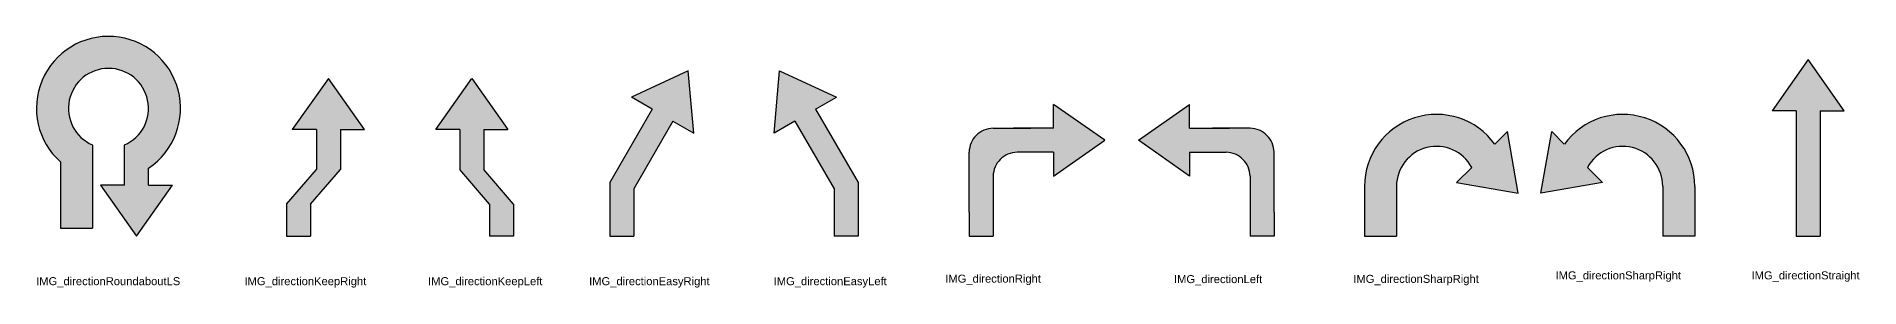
# Model space of a CAD drawing. Header units: millimetres. Extents: x 23 to 1007, y 18 to 88.
# Drawn here: x 274.1 to 501.9, y 17.6 to 49 of the extents above; entities that cross this region are included whole.
import ezdxf

# ---------------------------------------------------------------- set-up
doc = ezdxf.new("R2010")
doc.units = ezdxf.units.MM
doc.header["$LTSCALE"] = 25.4
doc.linetypes.add('CENTER2', pattern=[28.575, 19.05, -3.175, 3.175, -3.175])
doc.layers.add('netdut', color=7, linetype='CENTER2')
doc.styles.get("Standard").update_dxf_attribs({"font": 'arial.ttf'})

msp = doc.modelspace()

# ---------------------------------------------------------------- hatches: boundary and pattern name
at = {"layer": 'netdut', "true_color": 0x000000}
h = msp.add_hatch(color=18, dxfattribs=at)
h.dxf.hatch_style = 1
h.paths.add_polyline_path([(277.13, 33.33), (277.13, 25.04), (281.13, 25.04), (281.13, 35.45, -4.791288), (285.13, 35.45), (285.13, 30.45), (282.13, 30.45), (286.63, 24.06), (291.13, 30.45), (288.13, 30.45), (288.13, 32.55, 2.922454)])
h = msp.add_hatch(color=18, dxfattribs=at)
h.dxf.hatch_style = 1
h.paths.add_polyline_path([(497.01, 39.73), (500.01, 39.73), (495.51, 46.13), (491.01, 39.73), (494.01, 39.73), (494.01, 24.06), (497.01, 24.06)])
h = msp.add_hatch(color=18, dxfattribs=at)
h.dxf.hatch_style = 1
h.paths.add_polyline_path([(312.1, 37.39), (315.1, 37.39), (310.6, 43.79), (306.1, 37.39), (309.1, 37.39), (309.1, 32.39), (305.39, 28.06), (305.39, 24.06), (308.39, 24.06), (308.39, 28.06), (312.1, 32.39)])
h = msp.add_hatch(color=18, dxfattribs=at)
h.dxf.hatch_style = 1
h.paths.add_polyline_path([(330.04, 37.39), (333.04, 37.39), (328.54, 43.79), (324.04, 37.39), (327.04, 37.39), (327.04, 32.39), (330.75, 28.06), (330.75, 24.06), (333.75, 24.06), (333.75, 28.06), (330.04, 32.39)])
h = msp.add_hatch(color=18, dxfattribs=at)
h.dxf.hatch_style = 1
h.paths.add_polyline_path([(353.66, 38.44), (356.25, 36.94), (355.56, 44.73), (348.46, 41.44), (351.06, 39.94), (345.76, 30.76), (345.76, 24.06), (348.76, 24.06), (348.76, 29.96)])
h = msp.add_hatch(color=18, dxfattribs=at)
h.dxf.hatch_style = 1
h.paths.add_polyline_path([(373.78, 29.96), (373.78, 24.06), (376.78, 24.06), (376.78, 30.76), (371.48, 39.94), (374.08, 41.44), (366.98, 44.73), (366.29, 36.94), (368.88, 38.44)])
h = msp.add_hatch(color=18, dxfattribs=at)
h.dxf.hatch_style = 1
h.paths.add_polyline_path([(396.22, 37.54), (393.67, 37.54, 0.414214), (390.67, 34.54), (390.67, 27.04), (390.67, 24.06), (393.67, 24.06), (393.67, 31.54, -0.414214), (396.67, 34.54), (401.22, 34.54), (401.22, 31.54), (407.61, 36.04), (401.22, 40.54), (401.22, 37.54)])
h = msp.add_hatch(color=18, dxfattribs=at)
h.dxf.hatch_style = 1
h.paths.add_polyline_path([(418.21, 37.54), (418.21, 40.54), (411.81, 36.04), (418.21, 31.54), (418.21, 34.54), (422.76, 34.54, -0.414214), (425.76, 31.54), (425.76, 24.06), (428.76, 24.06), (428.76, 27.04), (428.76, 34.54, 0.414214), (425.76, 37.54), (421.06, 37.54)])
h = msp.add_hatch(color=18, dxfattribs=at)
h.dxf.hatch_style = 1
h.paths.add_polyline_path([(444.06, 30.28, -0.779081), (453.46, 32.65), (451.57, 30.76), (459.28, 29.42), (457.94, 37.13), (456.36, 35.55, 0.727734), (440.06, 30.28), (440.06, 24.06), (444.06, 24.06)])
h = msp.add_hatch(color=18, dxfattribs=at)
h.dxf.hatch_style = 1
h.paths.add_polyline_path([(477.33, 24.06), (481.33, 24.06), (481.33, 30.28, 0.727734), (465.03, 35.55), (463.45, 37.13), (462.11, 29.42), (469.82, 30.76), (467.93, 32.65, -0.779081), (477.33, 30.28)])

# ---------------------------------------------------------------- linework, layer by layer
at = {"layer": 'netdut'}
for p, q in [((495.51, 46.13), (491.01, 39.73)), ((500.01, 39.73), (495.51, 46.13)), ((310.6, 43.79), (306.1, 37.39)), ((315.1, 37.39), (310.6, 43.79)), ((324.04, 37.39), (328.54, 43.79)), ((328.54, 43.79), (333.04, 37.39)), ((355.56, 44.73), (348.46, 41.44)), ((356.25, 36.94), (355.56, 44.73)), ((366.29, 36.94), (366.98, 44.73)), ((366.98, 44.73), (374.08, 41.44)), ((351.06, 39.94), (348.46, 41.44)), ((371.48, 39.94), (374.08, 41.44)), ((351.06, 39.94), (345.76, 30.76)), ((371.48, 39.94), (376.78, 30.76)), ((401.22, 37.54), (401.22, 40.54)), ((407.61, 36.04), (401.22, 40.54)), ((411.81, 36.04), (418.21, 40.54)), ((418.21, 37.54), (418.21, 40.54)), ((494.01, 39.73), (491.01, 39.73)), ((494.01, 39.73), (494.01, 24.06)), ((497.01, 39.73), (497.01, 24.06)), ((497.01, 39.73), (500.01, 39.73)), ((309.1, 37.39), (306.1, 37.39)), ((309.1, 37.39), (309.1, 32.39)), ((312.1, 37.39), (312.1, 32.39)), ((312.1, 37.39), (315.1, 37.39)), ((327.04, 37.39), (324.04, 37.39)), ((327.04, 37.39), (327.04, 32.39)), ((330.04, 37.39), (330.04, 32.39)), ((330.04, 37.39), (333.04, 37.39)), ((353.66, 38.44), (348.76, 29.96)), ((353.66, 38.44), (356.25, 36.94)), ((368.88, 38.44), (366.29, 36.94)), ((368.88, 38.44), (373.78, 29.96)), ((393.67, 37.54), (398.36, 37.54)), ((401.22, 37.54), (396.22, 37.54)), ((418.21, 37.54), (423.21, 37.54)), ((425.76, 37.54), (421.06, 37.54)), ((456.36, 35.55), (457.94, 37.13)), ((459.28, 29.42), (457.94, 37.13)), ((462.11, 29.42), (463.45, 37.13)), ((465.03, 35.55), (463.45, 37.13)), ((281.13, 35.45), (281.13, 25.04)), ((285.13, 30.45), (285.13, 35.45)), ((390.67, 27.04), (390.67, 34.54)), ((401.22, 34.54), (396.67, 34.54)), ((401.22, 31.54), (407.61, 36.04)), ((401.22, 34.54), (401.22, 31.54)), ((418.21, 31.54), (411.81, 36.04)), ((418.21, 34.54), (422.76, 34.54)), ((418.21, 34.54), (418.21, 31.54)), ((428.76, 27.04), (428.76, 34.54)), ((277.13, 33.33), (277.13, 25.04)), ((288.13, 30.45), (288.13, 32.55)), ((305.39, 28.06), (309.1, 32.39)), ((308.39, 28.06), (312.1, 32.39)), ((330.75, 28.06), (327.04, 32.39)), ((333.75, 28.06), (330.04, 32.39)), ((453.46, 32.65), (451.57, 30.76)), ((467.93, 32.65), (469.82, 30.76)), ((285.13, 30.45), (282.13, 30.45)), ((282.13, 30.45), (286.63, 24.06)), ((286.63, 24.06), (291.13, 30.45)), ((288.13, 30.45), (291.13, 30.45)), ((345.76, 30.76), (345.76, 24.06)), ((348.76, 29.96), (348.76, 24.06)), ((373.78, 29.96), (373.78, 24.06)), ((376.78, 30.76), (376.78, 24.06)), ((393.67, 31.54), (393.67, 24.06)), ((425.76, 31.54), (425.76, 24.06)), ((440.06, 30.28), (440.06, 24.06)), ((444.06, 30.28), (444.06, 24.06)), ((451.57, 30.76), (459.28, 29.42)), ((469.82, 30.76), (462.11, 29.42)), ((477.33, 30.28), (477.33, 24.06)), ((481.33, 30.28), (481.33, 24.06)), ((305.39, 28.06), (305.39, 24.06)), ((308.39, 28.06), (308.39, 24.06)), ((330.75, 28.06), (330.75, 24.06)), ((333.75, 28.06), (333.75, 24.06)), ((390.67, 27.04), (390.67, 24.06)), ((428.76, 27.04), (428.76, 24.06)), ((277.13, 25.04), (281.13, 25.04)), ((305.39, 24.06), (308.39, 24.06)), ((333.75, 24.06), (330.75, 24.06)), ((345.76, 24.06), (348.76, 24.06)), ((376.78, 24.06), (373.78, 24.06)), ((390.67, 24.06), (393.67, 24.06)), ((428.76, 24.06), (425.76, 24.06)), ((440.06, 24.06), (444.06, 24.06)), ((481.33, 24.06), (477.33, 24.06)), ((494.01, 24.06), (497.01, 24.06))]:
    msp.add_line(p, q, dxfattribs=at)
for centre, radius, start, end in [((283.13, 40.04), 9, 303.749, 228.1897), ((283.13, 40.04), 5, 293.5782, 246.4218), ((449.06, 30.28), 9, 35.8213, 180), ((472.33, 30.28), 9, 0, 144.1787), ((393.67, 34.54), 3, 90, 180), ((425.76, 34.54), 3, 0, 90), ((396.67, 31.54), 3, 90, 180), ((422.76, 31.54), 3, 0, 90), ((449.06, 30.28), 5, 28.3141, 180), ((472.33, 30.28), 5, 0, 151.6859)]:
    msp.add_arc(centre, radius, start, end, dxfattribs=at)

# ---------------------------------------------------------------- texts
at = {"layer": 'netdut', "char_height": 1, "attachment_point": 1}
for s, insert in [('IMG_directionRoundaboutLS', (274.09, 18.92)), ('IMG_directionKeepRight', (300.12, 18.92)), ('IMG_directionKeepLeft', (323.06, 18.92)), ('IMG_directionEasyRight', (343.18, 18.92)), ('IMG_directionEasyLeft', (366.24, 18.92)), ('IMG_directionRight', (387.68, 19.24)), ('IMG_directionLeft', (416.26, 19.18)), ('IMG_directionSharpRight', (438.66, 19.21)), ('IMG_directionSharpRight', (463.93, 19.65)), ('IMG_directionStraight', (488.42, 19.65))]:
    msp.add_mtext_dynamic_manual_height_columns(s, width=24.2972, gutter_width=25.4, heights=[0], dxfattribs=dict(at, insert=insert))

doc.saveas('drawing.dxf')
